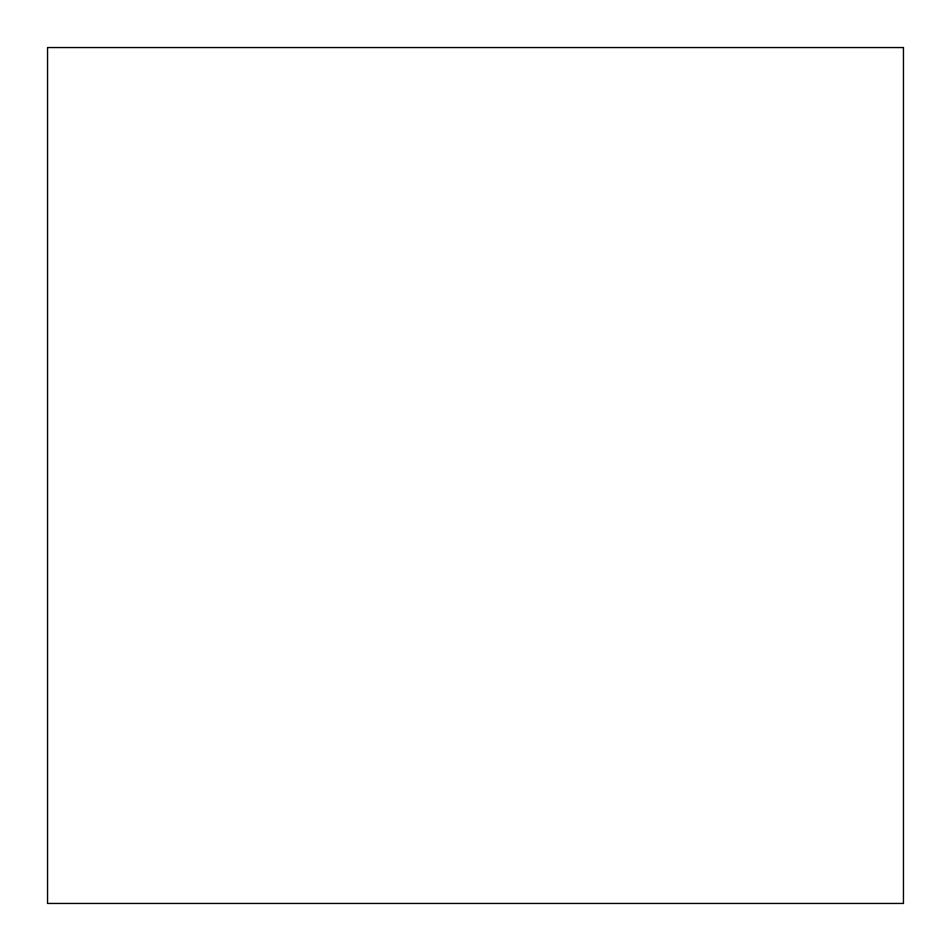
<?xml version="1.0" encoding="UTF-8"?>
<svg xmlns="http://www.w3.org/2000/svg" width="951" height="951" viewBox="0 0 951 951"><rect width="100%" height="100%" fill="white"/><g stroke="black" fill="none" stroke-linecap="round" stroke-linejoin="round"><path stroke-width="1.43" d="M903.45 47.55L47.55 47.55L47.55 903.45L903.45 903.45L903.45 47.55"/></g></svg>
